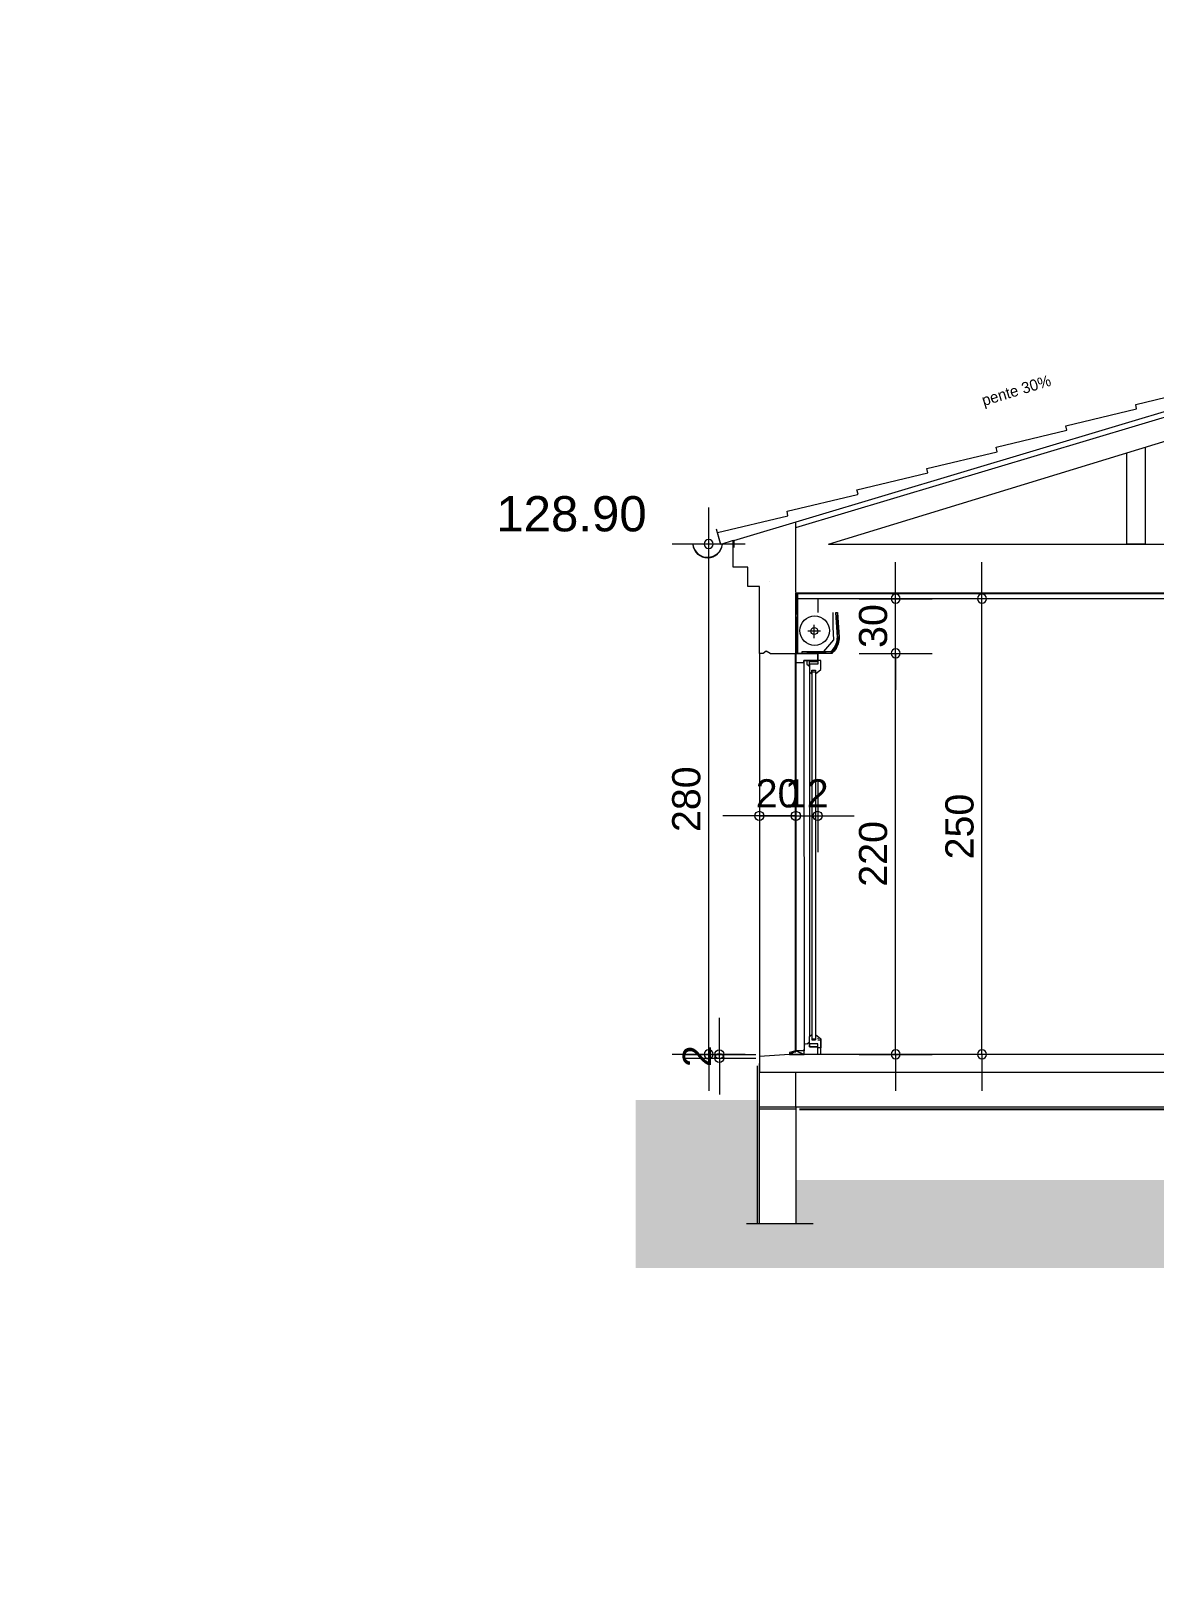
# Model space of a CAD drawing. Header units: metres. Extents: x -36.1 to 26, y -0.1 to 41.9.
# Drawn here: x 10.55 to 16.72, y 24.87 to 33.36 of the extents above; entities that cross this region are included whole.
import ezdxf
from ezdxf.enums import TextEntityAlignment as Align
from ezdxf.lldxf.tags import DXFTag

# ---------------------------------------------------------------- set-up
doc = ezdxf.new("R2010")
doc.units = ezdxf.units.M
doc.header["$MEASUREMENT"] = 0
for name, color, linetype in [('Calque commun', 7, 'Continuous'), ('Calque4', 7, 'Continuous'), ('Cotations', 7, 'Continuous'), ('Textes', 7, 'Continuous')]:
    doc.layers.add(name, color=color, linetype=linetype)
doc.styles.add('Arial10', font='arial.ttf', dxfattribs={"height": 0.193282})
doc.styles.add('Arial7', font='arial.ttf', dxfattribs={"height": 0.154626})
doc.styles.add('Century Gothic16', font='GOTHIC.TTF', dxfattribs={"height": 0.061285})
tags = doc.linetypes.add('HIDDEN', pattern=[0.375, 0.25, -0.125]).pattern_tags.tags
tags[6:7] = [DXFTag(74, 4), DXFTag(75, 0), DXFTag(340, '0'), DXFTag(46, 1.0), DXFTag(50, 0.0), DXFTag(44, 0.0), DXFTag(45, 0.0)]
tags[4:5] = [DXFTag(74, 4), DXFTag(75, 0), DXFTag(340, '0'), DXFTag(46, 1.0), DXFTag(50, 0.0), DXFTag(44, 0.0), DXFTag(45, 0.0)]
tags = doc.linetypes.add('HIDDENX2', pattern=[0.75, 0.5, -0.25]).pattern_tags.tags
tags[6:7] = [DXFTag(74, 4), DXFTag(75, 0), DXFTag(340, '0'), DXFTag(46, 1.0), DXFTag(50, 0.0), DXFTag(44, 0.0), DXFTag(45, 0.0)]
tags[4:5] = [DXFTag(74, 4), DXFTag(75, 0), DXFTag(340, '0'), DXFTag(46, 1.0), DXFTag(50, 0.0), DXFTag(44, 0.0), DXFTag(45, 0.0)]

# ---------------------------------------------------------------- blocks, each defined once
blk = doc.blocks.new('new233')
at = {"layer": 'Cotations', "color": 14, "linetype": 'Continuous', "lineweight": 9}
blk.add_arc((0, 0), 0.5, 0, 359.9994, dxfattribs=at)
blk = doc.blocks.new('new234')
at = {"layer": 'Cotations', "color": 14, "linetype": 'Continuous', "lineweight": 9}
blk.add_arc((0, 0), 0.5, 0, 359.9994, dxfattribs=at)
blk = doc.blocks.new('DimLine15432')
at = {"layer": 'Cotations', "color": 14, "linetype": 'Continuous', "lineweight": 9}
for p, q in [((15.2972, 29.9485), (15.2972, 30.1485)), ((15.0972, 29.9485), (15.4972, 29.9485)), ((15.2972, 27.7484), (15.2972, 29.9485)), ((15.0972, 27.7484), (15.4972, 27.7484)), ((15.2972, 27.7484), (15.2972, 27.5484))]:
    blk.add_line(p, q, dxfattribs=at)
at = {"layer": 'Cotations', "color": 14, "linetype": 'Continuous', "lineweight": 9, "xscale": 0.05000000074505806, "yscale": 0.05000000074505806, "zscale": 0.05000000074505806}
for name, p, rotation in [('new234', (15.2972, 29.9485), -90.00000000000001), ('new233', (15.2972, 27.7485), 90)]:
    blk.add_blockref(name, p, dxfattribs=dict(at, rotation=rotation))
at = {"layer": 'Cotations', "color": 7, "linetype": 'Continuous', "lineweight": 9, "style": 'Arial7'}
blk.add_text('220', height=0.15463, rotation=90, dxfattribs=at).set_placement((15.2971, 28.8485), align=Align.BOTTOM_CENTER)
blk = doc.blocks.new('new235')
at = {"layer": 'Cotations', "color": 14, "linetype": 'Continuous', "lineweight": 9}
blk.add_arc((0, 0), 0.5, 0, 359.9994, dxfattribs=at)
blk = doc.blocks.new('new236')
at = {"layer": 'Cotations', "color": 14, "linetype": 'Continuous', "lineweight": 9}
blk.add_arc((0, 0), 0.5, 0, 359.9994, dxfattribs=at)
blk = doc.blocks.new('DimLine15469')
at = {"layer": 'Cotations', "color": 14, "linetype": 'Continuous', "lineweight": 9}
for p, q in [((15.7716, 30.2484), (15.7716, 30.4485)), ((15.9716, 30.2484), (15.5716, 30.2484)), ((15.7716, 27.7484), (15.7716, 30.2484)), ((15.9716, 27.7484), (15.5716, 27.7484)), ((15.7716, 27.7484), (15.7716, 27.5484))]:
    blk.add_line(p, q, dxfattribs=at)
at = {"layer": 'Cotations', "color": 14, "linetype": 'Continuous', "lineweight": 9, "xscale": 0.05000000074505806, "yscale": 0.05000000074505806, "zscale": 0.05000000074505806}
for name, p, rotation in [('new236', (15.7716, 30.2485), -90.00000000000001), ('new235', (15.7716, 27.7485), 90)]:
    blk.add_blockref(name, p, dxfattribs=dict(at, rotation=rotation))
at = {"layer": 'Cotations', "color": 7, "linetype": 'Continuous', "lineweight": 9, "style": 'Arial7'}
blk.add_text('250', height=0.15463, rotation=90, dxfattribs=at).set_placement((15.7715, 28.9984), align=Align.BOTTOM_CENTER)
blk = doc.blocks.new('new237')
at = {"layer": 'Cotations', "color": 14, "linetype": 'Continuous', "lineweight": 9}
blk.add_arc((0, 0), 0.5, 0, 359.9994, dxfattribs=at)
blk = doc.blocks.new('new238')
at = {"layer": 'Cotations', "color": 14, "linetype": 'Continuous', "lineweight": 9}
blk.add_arc((0, 0), 0.5, 0, 359.9994, dxfattribs=at)
blk = doc.blocks.new('DimLine15475')
at = {"layer": 'Cotations', "color": 14, "linetype": 'Continuous', "lineweight": 9}
for p, q in [((14.7496, 29.257), (14.7496, 28.857)), ((14.8696, 29.257), (14.8696, 28.857)), ((14.7496, 29.057), (14.5496, 29.057)), ((14.7496, 29.057), (14.8696, 29.057)), ((14.8696, 29.057), (15.0696, 29.057))]:
    blk.add_line(p, q, dxfattribs=at)
at = {"layer": 'Cotations', "color": 14, "linetype": 'Continuous', "lineweight": 9, "extrusion": (0, 0, -1), "xscale": 0.05000000074505806, "yscale": 0.05000000074505806, "zscale": 0.05000000074505806, "rotation": 180}
blk.add_blockref('new237', (-14.7496, 29.057), dxfattribs=at)
at = {"layer": 'Cotations', "color": 14, "linetype": 'Continuous', "lineweight": 9, "extrusion": (0, 0, -1), "xscale": 0.05000000074505806, "yscale": 0.05000000074505806, "zscale": 0.05000000074505806}
blk.add_blockref('new238', (-14.8696, 29.057), dxfattribs=at)
at = {"layer": 'Cotations', "color": 7, "linetype": 'Continuous', "lineweight": 9, "style": 'Arial7'}
blk.add_text('12', height=0.15463, dxfattribs=at).set_placement((14.8096, 29.057), align=Align.BOTTOM_CENTER)
blk = doc.blocks.new('new239')
at = {"layer": 'Cotations', "color": 14, "linetype": 'Continuous', "lineweight": 9}
blk.add_arc((0, 0), 0.5, 0, 359.9994, dxfattribs=at)
blk = doc.blocks.new('new240')
at = {"layer": 'Cotations', "color": 14, "linetype": 'Continuous', "lineweight": 9}
blk.add_arc((0, 0), 0.5, 0, 359.9994, dxfattribs=at)
blk = doc.blocks.new('DimLine15481')
at = {"layer": 'Cotations', "color": 14, "linetype": 'Continuous', "lineweight": 9}
for p, q in [((14.5496, 29.257), (14.5496, 28.857)), ((14.7496, 29.257), (14.7496, 28.857)), ((14.5496, 29.057), (14.3496, 29.057)), ((14.5496, 29.057), (14.7496, 29.057)), ((14.7496, 29.057), (14.9496, 29.057))]:
    blk.add_line(p, q, dxfattribs=at)
at = {"layer": 'Cotations', "color": 14, "linetype": 'Continuous', "lineweight": 9, "extrusion": (0, 0, -1), "xscale": 0.05000000074505806, "yscale": 0.05000000074505806, "zscale": 0.05000000074505806, "rotation": 180}
blk.add_blockref('new239', (-14.5496, 29.057), dxfattribs=at)
at = {"layer": 'Cotations', "color": 14, "linetype": 'Continuous', "lineweight": 9, "extrusion": (0, 0, -1), "xscale": 0.05000000074505806, "yscale": 0.05000000074505806, "zscale": 0.05000000074505806}
blk.add_blockref('new240', (-14.7496, 29.057), dxfattribs=at)
at = {"layer": 'Cotations', "color": 7, "linetype": 'Continuous', "lineweight": 9, "style": 'Arial7'}
blk.add_text('20', height=0.15463, dxfattribs=at).set_placement((14.6496, 29.057), align=Align.BOTTOM_CENTER)
blk = doc.blocks.new('new243')
at = {"layer": 'Cotations', "color": 14, "linetype": 'Continuous', "lineweight": 9}
blk.add_arc((0, 0), 0.5, 0, 359.9994, dxfattribs=at)
blk = doc.blocks.new('new244')
at = {"layer": 'Cotations', "color": 14, "linetype": 'Continuous', "lineweight": 9}
blk.add_arc((0, 0), 0.5, 0, 359.9994, dxfattribs=at)
blk = doc.blocks.new('DimLine15586')
at = {"layer": 'Cotations', "color": 14, "linetype": 'Continuous', "lineweight": 9}
for p, q in [((15.2972, 30.2484), (15.2972, 30.4485)), ((15.0972, 30.2484), (15.4972, 30.2484)), ((15.2972, 29.9485), (15.2972, 30.2484)), ((15.0972, 29.9485), (15.4972, 29.9485)), ((15.2972, 29.9485), (15.2972, 29.7485))]:
    blk.add_line(p, q, dxfattribs=at)
at = {"layer": 'Cotations', "color": 14, "linetype": 'Continuous', "lineweight": 9, "xscale": 0.05000000074505806, "yscale": 0.05000000074505806, "zscale": 0.05000000074505806}
for name, p, rotation in [('new244', (15.2972, 30.2485), -90.00000000000001), ('new243', (15.2972, 29.9485), 90)]:
    blk.add_blockref(name, p, dxfattribs=dict(at, rotation=rotation))
at = {"layer": 'Cotations', "color": 7, "linetype": 'Continuous', "lineweight": 9, "style": 'Arial7'}
blk.add_text('30', height=0.15463, rotation=90, dxfattribs=at).set_placement((15.2971, 30.0985), align=Align.BOTTOM_CENTER)
blk = doc.blocks.new('new259')
at = {"layer": 'Cotations', "color": 14, "linetype": 'Continuous', "lineweight": 9}
blk.add_arc((0, 0), 0.5, 0, 359.9994, dxfattribs=at)
blk = doc.blocks.new('new260')
at = {"layer": 'Cotations', "color": 14, "linetype": 'Continuous', "lineweight": 9}
blk.add_arc((0, 0), 0.5, 0, 359.9994, dxfattribs=at)
blk = doc.blocks.new('DimLine15673')
at = {"layer": 'Cotations', "color": 14, "linetype": 'Continuous', "lineweight": 9}
for p, q in [((14.3301, 27.7484), (14.3301, 27.9484)), ((14.1301, 27.7484), (14.5301, 27.7484)), ((14.1301, 27.7284), (14.5301, 27.7284)), ((14.3301, 27.7284), (14.3301, 27.7484)), ((14.3301, 27.7284), (14.3301, 27.5284))]:
    blk.add_line(p, q, dxfattribs=at)
at = {"layer": 'Cotations', "color": 14, "linetype": 'Continuous', "lineweight": 9, "extrusion": (0, 0, -1), "xscale": 0.05000000074505806, "yscale": 0.05000000074505806, "zscale": 0.05000000074505806}
for name, p, rotation in [('new260', (-14.3301, 27.7484), -90.00000000000001), ('new259', (-14.3301, 27.7284), 90)]:
    blk.add_blockref(name, p, dxfattribs=dict(at, rotation=rotation))
at = {"layer": 'Cotations', "color": 7, "linetype": 'Continuous', "lineweight": 9, "style": 'Arial7'}
blk.add_text('2', height=0.1546, rotation=90, dxfattribs=at).set_placement((14.33, 27.7384), align=Align.BOTTOM_CENTER)
blk = doc.blocks.new('new263')
at = {"layer": 'Cotations', "color": 14, "linetype": 'Continuous', "lineweight": 9}
blk.add_arc((0, 0), 0.5, 0, 359.9994, dxfattribs=at)
blk = doc.blocks.new('new264')
at = {"layer": 'Cotations', "color": 14, "linetype": 'Continuous', "lineweight": 9}
blk.add_arc((0, 0), 0.5, 0, 359.9994, dxfattribs=at)
blk = doc.blocks.new('DimLine15728')
at = {"layer": 'Cotations', "color": 14, "linetype": 'Continuous', "lineweight": 9}
for p, q in [((14.2717, 30.5484), (14.2717, 30.7484)), ((14.4717, 30.5484), (14.0717, 30.5484)), ((14.2717, 27.7484), (14.2717, 30.5484)), ((14.4717, 27.7484), (14.0717, 27.7484)), ((14.2717, 27.7484), (14.2717, 27.5484))]:
    blk.add_line(p, q, dxfattribs=at)
at = {"layer": 'Cotations', "color": 14, "linetype": 'Continuous', "lineweight": 9, "xscale": 0.05000000074505806, "yscale": 0.05000000074505806, "zscale": 0.05000000074505806}
for name, p, rotation in [('new264', (14.2717, 30.5484), -90.00000000000001), ('new263', (14.2717, 27.7484), 90)]:
    blk.add_blockref(name, p, dxfattribs=dict(at, rotation=rotation))
at = {"layer": 'Cotations', "color": 7, "linetype": 'Continuous', "lineweight": 9, "style": 'Arial7'}
blk.add_text('280', height=0.15463, rotation=90, dxfattribs=at).set_placement((14.2717, 29.1484), align=Align.BOTTOM_CENTER)

msp = doc.modelspace()

# ---------------------------------------------------------------- hatches: boundary and pattern name
at = {"layer": 'Calque commun', "linetype": 'Continuous', "lineweight": 18}
msp.add_hatch(color=9, dxfattribs=at).paths.add_polyline_path([(24.2098, 26.5762), (24.2098, 27.6484), (23.5512, 27.6484), (23.5512, 27.0435), (23.5512, 26.8195), (23.3512, 26.8195), (23.3512, 27.0584), (14.7496, 27.0584), (14.7496, 26.8195), (14.5496, 26.8195), (14.5496, 27.4984), (13.8707, 27.4984), (13.8707, 26.5762)])

# ---------------------------------------------------------------- linework, layer by layer
at = {"layer": 'Calque commun', "color": 7, "linetype": 'Continuous', "lineweight": 18}
for p, q in [((14.4087, 30.5679), (19.0656, 31.9626)), ((14.7496, 30.6386), (19.0656, 31.9312)), ((14.3375, 30.5449), (14.3148, 30.6292)), ((14.3375, 30.5449), (14.3148, 30.6292)), ((14.7496, 30.2835), (14.7496, 30.6386)), ((14.1819, 30.5484), (14.1685, 30.5484)), ((14.1837, 30.5469), (14.1819, 30.5484)), ((14.6051, 30.3446), (14.6051, 30.3446)), ((14.5496, 30.2392), (14.5496, 30.2392)), ((23.3512, 30.2784), (14.7496, 30.2784)), ((14.7496, 30.2484), (14.7496, 30.2784)), ((23.3512, 30.2484), (14.7496, 30.2484)), ((14.7496, 30.2484), (14.7496, 29.9485)), ((14.7496, 30.2484), (14.7496, 29.9485)), ((14.7496, 29.9485), (14.7496, 30.2484)), ((14.8696, 30.2484), (14.8696, 30.1721)), ((14.5711, 29.9485), (14.5496, 29.9485)), ((14.5861, 29.96), (14.5711, 29.9485)), ((14.6083, 29.9485), (14.5861, 29.96)), ((14.6082, 29.9485), (14.7496, 29.9485)), ((14.7462, 29.9485), (14.8696, 29.9485)), ((14.7496, 29.9485), (14.7496, 29.8985)), ((14.8696, 29.9104), (14.7945, 29.9104)), ((14.7945, 29.9104), (14.7945, 29.8985)), ((14.7945, 29.8985), (14.7945, 29.9104)), ((14.7945, 29.9104), (14.8696, 29.9104)), ((14.8696, 29.919), (14.8696, 29.9485)), ((14.8696, 29.9485), (14.8696, 29.9104)), ((14.7496, 29.8985), (14.7945, 29.8985)), ((14.7151, 27.7484), (14.5496, 27.7374)), ((14.5496, 27.7374), (14.5496, 27.6484)), ((14.5496, 26.8195), (14.5496, 27.6984)), ((14.8696, 27.7484), (14.7151, 27.7484)), ((23.3512, 27.7484), (14.8696, 27.7484)), ((14.5496, 26.8195), (14.5496, 27.6484)), ((23.5512, 27.6484), (14.5496, 27.6484)), ((14.7496, 27.4584), (14.7496, 27.6484)), ((14.8496, 27.6484), (14.8496, 27.6484)), ((14.8496, 27.6484), (14.8496, 27.6484)), ((14.8496, 27.6484), (14.8496, 27.6484)), ((14.8496, 27.6484), (14.8496, 27.6484)), ((23.3512, 27.4584), (14.5496, 27.4584)), ((14.7496, 27.4475), (14.5496, 27.4475)), ((14.7496, 27.4584), (14.7496, 26.8195)), ((14.7496, 27.4384), (14.7496, 26.8195))]:
    msp.add_line(p, q, dxfattribs=at)
at = {"layer": 'Calque commun', "color": 7, "linetype": 'Continuous', "lineweight": 9}
for p, q in [((14.9299, 30.5484), (19.0656, 31.8149)), ((16.5667, 30.5484), (16.5667, 31.0496)), ((16.6667, 31.0803), (16.6667, 30.5484)), ((14.9299, 30.5484), (23.2014, 30.5484)), ((16.6667, 30.5484), (16.5667, 30.5484)), ((16.6667, 30.5482), (16.5667, 30.5482)), ((14.4057, 30.4225), (14.4057, 30.4414)), ((14.4871, 30.3159), (14.4871, 30.3353)), ((14.9554, 30.0928), (14.9554, 30.1721)), ((14.8851, 30.0709), (14.815, 30.0709)), ((14.851, 30.0312), (14.851, 30.106)), ((14.9582, 30.0233), (14.9554, 30.0928)), ((14.9025, 29.9595), (14.9582, 30.0233)), ((14.9025, 29.9595), (14.9582, 30.0233)), ((14.5496, 29.9485), (14.5496, 27.7165)), ((14.7462, 29.9485), (14.8696, 29.9485)), ((14.7462, 29.9485), (14.8696, 29.9485)), ((14.7462, 29.9485), (14.7462, 27.7594)), ((14.8696, 29.9485), (14.7496, 29.9485)), ((14.8696, 29.9485), (14.7496, 29.9485)), ((14.8096, 29.9035), (14.8096, 29.8885)), ((14.8096, 29.9035), (14.8096, 29.8885)), ((14.8246, 29.8885), (14.8246, 29.9035)), ((14.8246, 29.9035), (14.8696, 29.9035)), ((14.8246, 29.8885), (14.8246, 29.9035)), ((14.8246, 29.9035), (14.8696, 29.9035)), ((14.8696, 29.9035), (14.8696, 29.9485)), ((14.8696, 29.9035), (14.8696, 29.9485)), ((14.8876, 29.9104), (14.8696, 29.9104)), ((14.8696, 29.9104), (14.8696, 29.8885)), ((14.8876, 29.9104), (14.8696, 29.9104)), ((14.8696, 29.9104), (14.8696, 29.8885)), ((14.8876, 29.8604), (14.8876, 29.9104)), ((14.8876, 29.8604), (14.8876, 29.9104)), ((14.7496, 29.8985), (14.7496, 27.7684)), ((14.7945, 29.8985), (14.7946, 27.7684)), ((14.8096, 29.8885), (14.8246, 29.8785)), ((14.8096, 29.8885), (14.8246, 29.8785)), ((14.8246, 29.8785), (14.8246, 29.8885)), ((14.8696, 29.8885), (14.8246, 29.8885)), ((14.8246, 29.8885), (14.8246, 29.8477)), ((14.8246, 29.8785), (14.8246, 29.8885)), ((14.8696, 29.8885), (14.8246, 29.8885)), ((14.8246, 29.8885), (14.8246, 29.8477)), ((14.8246, 29.8477), (14.8368, 29.8361)), ((14.8246, 29.8477), (14.8368, 29.8361)), ((14.8246, 29.8477), (14.8246, 27.8461)), ((14.8368, 29.8477), (14.8368, 29.8558)), ((14.8368, 29.8558), (14.8568, 29.8558)), ((14.8368, 29.8477), (14.8368, 29.8558)), ((14.8368, 29.8558), (14.8568, 29.8558)), ((14.8368, 29.8558), (14.8368, 27.8281)), ((14.8368, 29.8361), (14.8368, 29.8477)), ((14.8368, 29.8477), (14.8568, 29.8477)), ((14.8368, 29.8361), (14.8368, 29.8477)), ((14.8368, 29.8477), (14.8568, 29.8477)), ((14.8568, 29.8361), (14.8876, 29.8604)), ((14.8568, 29.8361), (14.8876, 29.8604)), ((14.8568, 29.8558), (14.8568, 29.8361)), ((14.8568, 29.8558), (14.8568, 29.8361)), ((14.8568, 29.8558), (14.8568, 27.8281)), ((14.7946, 27.7684), (14.799, 27.8076)), ((14.799, 27.8076), (14.8096, 27.8054)), ((14.8096, 27.8054), (14.8246, 27.8154)), ((14.8246, 27.8461), (14.8368, 27.8577)), ((14.8246, 27.8054), (14.8246, 27.8461)), ((14.8246, 27.7904), (14.8246, 27.8182)), ((14.8246, 27.8054), (14.8246, 27.7904)), ((14.8696, 27.8054), (14.8246, 27.8054)), ((14.8696, 27.7904), (14.8246, 27.7904)), ((14.8246, 27.7904), (14.8696, 27.7904)), ((14.8368, 27.834), (14.8568, 27.834)), ((14.8368, 27.8281), (14.8568, 27.8281)), ((14.8568, 27.8577), (14.8876, 27.8334)), ((14.8696, 27.8373), (14.8696, 27.8332)), ((14.8696, 27.8285), (14.8846, 27.8285)), ((14.8696, 27.7504), (14.8696, 27.8054)), ((14.8876, 27.7834), (14.8696, 27.7834)), ((14.8846, 27.8285), (14.8846, 27.7484)), ((14.8876, 27.8334), (14.8876, 27.7834))]:
    msp.add_line(p, q, dxfattribs=at)
at = {"layer": 'Calque commun', "color": 5, "linetype": 'ByBlock', "lineweight": -2}
msp.add_line((14.7496, 30.2784), (23.3512, 30.2784), dxfattribs=at)
at = {"layer": 'Calque commun', "color": 3, "linetype": 'ByBlock', "lineweight": -2}
for p, q in [((14.7571, 30.2724), (14.7571, 30.161)), ((14.769, 27.4475), (23.3706, 27.4475))]:
    msp.add_line(p, q, dxfattribs=at)
at = {"layer": 'Calque commun', "color": 7, "linetype": 'HIDDEN', "lineweight": 18}
msp.add_line((14.5369, 27.6864), (14.5369, 26.8195), dxfattribs=at)
at = {"layer": 'Calque commun', "color": 7, "linetype": 'HIDDENX2', "lineweight": 18}
msp.add_line((14.8456, 26.8195), (14.4786, 26.8195), dxfattribs=at)
at = {"layer": 'Calque commun', "color": 7, "linetype": 'Continuous', "lineweight": 9}
msp.add_arc((14.2651, 30.5579), 0.082, 188.38649, 353.40562, dxfattribs=at)
at = {"layer": 'Calque commun', "color": 7, "linetype": 'Continuous', "lineweight": 18}
msp.add_arc((14.2651, 30.5548), 0.0817, 186.26192, 354.46315, dxfattribs=at)
at = {"layer": 'Calque commun', "color": 7, "linetype": 'Continuous', "lineweight": 9, "extrusion": (1.22461e-16, 0, -1)}
for centre, radius in [((-14.853, 30.0732), 0.0813), ((-14.851, 30.0709), 0.0189)]:
    msp.add_arc(centre, radius, 179.99999, 179.9994, dxfattribs=at)
at = {"layer": 'Cotations', "color": 7, "linetype": 'Continuous', "lineweight": 18}
for p, q in [((14.7496, 30.6386), (14.7496, 30.6674)), ((14.4087, 30.5692), (14.4087, 30.5286)), ((14.4087, 30.5365), (14.4087, 30.5679))]:
    msp.add_line(p, q, dxfattribs=at)
at = {"layer": 'Cotations', "color": 20, "linetype": 'Continuous', "lineweight": 9}
msp.add_line((14.4087, 30.5286), (14.4087, 30.5692), dxfattribs=at)
at = {"layer": 'Cotations', "color": 6, "linetype": 'Continuous', "lineweight": 18}
msp.add_polyline3d([(14.5496, 29.9485, 0), (14.5496, 30.3159, 0), (14.4871, 30.3159, 0), (14.4871, 30.4225, 0), (14.4057, 30.4225, 0), (14.4057, 30.5679, 0), (14.3371, 30.5465, 0), (14.3191, 30.6115, 0), (14.7064, 30.7037, 0), (14.7018, 30.7287, 0), (15.089, 30.8209, 0), (15.091, 30.8215, 0), (15.0844, 30.8459, 0), (15.4737, 30.9386, 0), (15.4679, 30.9632, 0), (15.8544, 31.0553, 0), (15.8498, 31.0802, 0), (16.2371, 31.1724, 0), (16.2325, 31.1974, 0), (16.6198, 31.2896, 0), (16.6152, 31.3146, 0), (17.0025, 31.4068, 0)], dxfattribs=at)

# ---------------------------------------------------------------- block references
at = {"layer": 'Cotations', "color": 14, "linetype": 'Continuous', "lineweight": 9}
for name in ['DimLine15728', 'DimLine15586', 'DimLine15469', 'DimLine15432', 'DimLine15481', 'DimLine15475', 'DimLine15673']:
    msp.add_blockref(name, (0, 0), dxfattribs=at)

# ---------------------------------------------------------------- texts
at = {"layer": 'Calque4', "color": 7, "linetype": 'ByBlock', "lineweight": -2, "style": 'Century Gothic16'}
msp.add_text('pente 30%', height=0.06128, rotation=16.92746, dxfattribs=at).set_placement((15.7636, 31.3638), align=Align.TOP_LEFT)
at = {"layer": 'Textes', "color": 5, "linetype": 'ByBlock', "lineweight": -2, "style": 'Arial10'}
msp.add_text('128.90', height=0.19328, dxfattribs=at).set_placement((13.1053, 30.5601), align=Align.BOTTOM_LEFT)

# ---------------------------------------------------------------- meshes
at = {"layer": 'Calque commun', "color": 7, "linetype": 'Continuous', "lineweight": 9}
mesh = msp.add_polyface(dxfattribs=at)
corners = [(25.9622, 41.8575), (-34.0378, 41.8575), (-34.0378, -0.1425), (25.9622, -0.1425)]
mesh.append_faces([[corners[k] for k in face] for face in [(0, 1, 2, 3)]], dxfattribs={"color": 7})
mesh = msp.add_polyface(dxfattribs=at)
corners = [(14.9872, 30.028), (14.9773, 30.0283), (14.9776, 30.0372), (14.9748, 29.9842), (14.9703, 29.9762), (14.9646, 29.9862), (14.96, 29.9786), (14.9652, 29.9686), (14.9718, 30.0024), (14.9743, 30.0109), (14.9818, 30.0011), (14.9786, 29.9925), (14.9685, 29.9941), (14.9548, 29.9714), (14.9875, 30.0372), (14.9785, 30.1721), (14.9861, 30.0189), (14.9843, 30.0099), (14.9762, 30.0195), (14.949, 29.9647), (14.9595, 29.9614), (14.9693, 30.1721), (14.7846, 29.9485), (14.9427, 29.9585), (14.9465, 29.9485), (14.9532, 29.9547), (14.7596, 30.1721), (14.7596, 29.9485), (14.7496, 30.1721), (14.7496, 29.9485), (14.7846, 29.9585)]
mesh.append_faces([[corners[k] for k in face] for face in [(5, 4, 6), (14, 2, 15), (10, 9, 17), (22, 23, 24), (0, 2, 14), (3, 12, 11), (8, 11, 12)]], dxfattribs={"vtx0": -1, "vtx1": -1, "color": 7})
mesh.append_faces([[corners[k] for k in face] for face in [(0, 1, 2), (6, 4, 7), (8, 10, 11), (3, 5, 12), (16, 18, 1), (19, 20, 25), (13, 7, 20)]], dxfattribs={"vtx0": -1, "vtx2": -1, "color": 7})
mesh.append_faces([[corners[k] for k in face] for face in [(3, 4, 5), (8, 9, 10), (13, 6, 7), (16, 17, 18), (9, 18, 17), (19, 13, 20), (0, 16, 1), (2, 21, 15), (25, 24, 23), (26, 27, 28), (23, 19, 25)]], dxfattribs={"vtx1": -1, "vtx2": -1, "color": 7})
mesh.append_faces([[corners[k] for k in face] for face in [(27, 29, 28), (22, 30, 23)]], dxfattribs={"vtx2": -1, "color": 7})
mesh = msp.add_polyface(dxfattribs=at)
corners = [(14.9743, 30.0109), (14.9818, 30.0011), (14.9718, 30.0024), (14.9427, 29.9585), (14.9465, 29.9485), (14.7846, 29.9485), (14.949, 29.9647), (14.9532, 29.9547), (14.9685, 29.9941), (14.9786, 29.9925), (14.9875, 30.0372), (14.9872, 30.028), (14.9776, 30.0372), (14.9843, 30.0099), (14.9773, 30.0283), (14.9861, 30.0189), (14.9762, 30.0195), (14.7596, 30.1721), (14.7596, 29.9485), (14.7496, 30.1721), (14.7846, 29.9585), (14.9693, 30.1721), (14.9785, 30.1721), (14.9595, 29.9614), (14.9548, 29.9714), (14.9748, 29.9842), (14.9646, 29.9862), (14.96, 29.9786), (14.9703, 29.9762), (14.9652, 29.9686), (14.7496, 29.9485)]
mesh.append_faces([[corners[k] for k in face] for face in [(3, 5, 20)]], dxfattribs={"vtx0": -1, "color": 7})
mesh.append_faces([[corners[k] for k in face] for face in [(0, 1, 2), (14, 15, 16), (8, 25, 26), (28, 26, 25), (27, 29, 24), (13, 16, 15), (23, 24, 29)]], dxfattribs={"vtx0": -1, "vtx1": -1, "color": 7})
mesh.append_faces([[corners[k] for k in face] for face in [(3, 4, 5), (0, 13, 1), (23, 6, 24), (3, 7, 4), (27, 28, 29), (14, 11, 15), (8, 9, 25)]], dxfattribs={"vtx0": -1, "vtx2": -1, "color": 7})
mesh.append_faces([[corners[k] for k in face] for face in [(3, 6, 7), (8, 2, 9), (10, 11, 12), (17, 18, 19), (12, 21, 22), (1, 9, 2), (23, 7, 6), (27, 26, 28), (22, 10, 12), (0, 16, 13), (14, 12, 11)]], dxfattribs={"vtx1": -1, "vtx2": -1, "color": 7})
mesh.append_faces([[corners[k] for k in face] for face in [(18, 30, 19)]], dxfattribs={"vtx2": -1, "color": 7})
at = {"layer": 'Calque commun', "color": 7, "linetype": 'Continuous', "lineweight": 18}
mesh = msp.add_polyface(dxfattribs=at)
corners = [(14.7946, 27.7484), (14.7946, 27.7684), (14.7496, 27.7684), (14.715, 27.7484), (14.715, 27.7584)]
mesh.append_faces([[corners[k] for k in face] for face in [(0, 2, 3)]], dxfattribs={"vtx0": -1, "vtx1": -1, "color": 7})
mesh.append_faces([[corners[k] for k in face] for face in [(0, 1, 2), (2, 4, 3)]], dxfattribs={"vtx2": -1, "color": 7})

doc.saveas('drawing.dxf')
